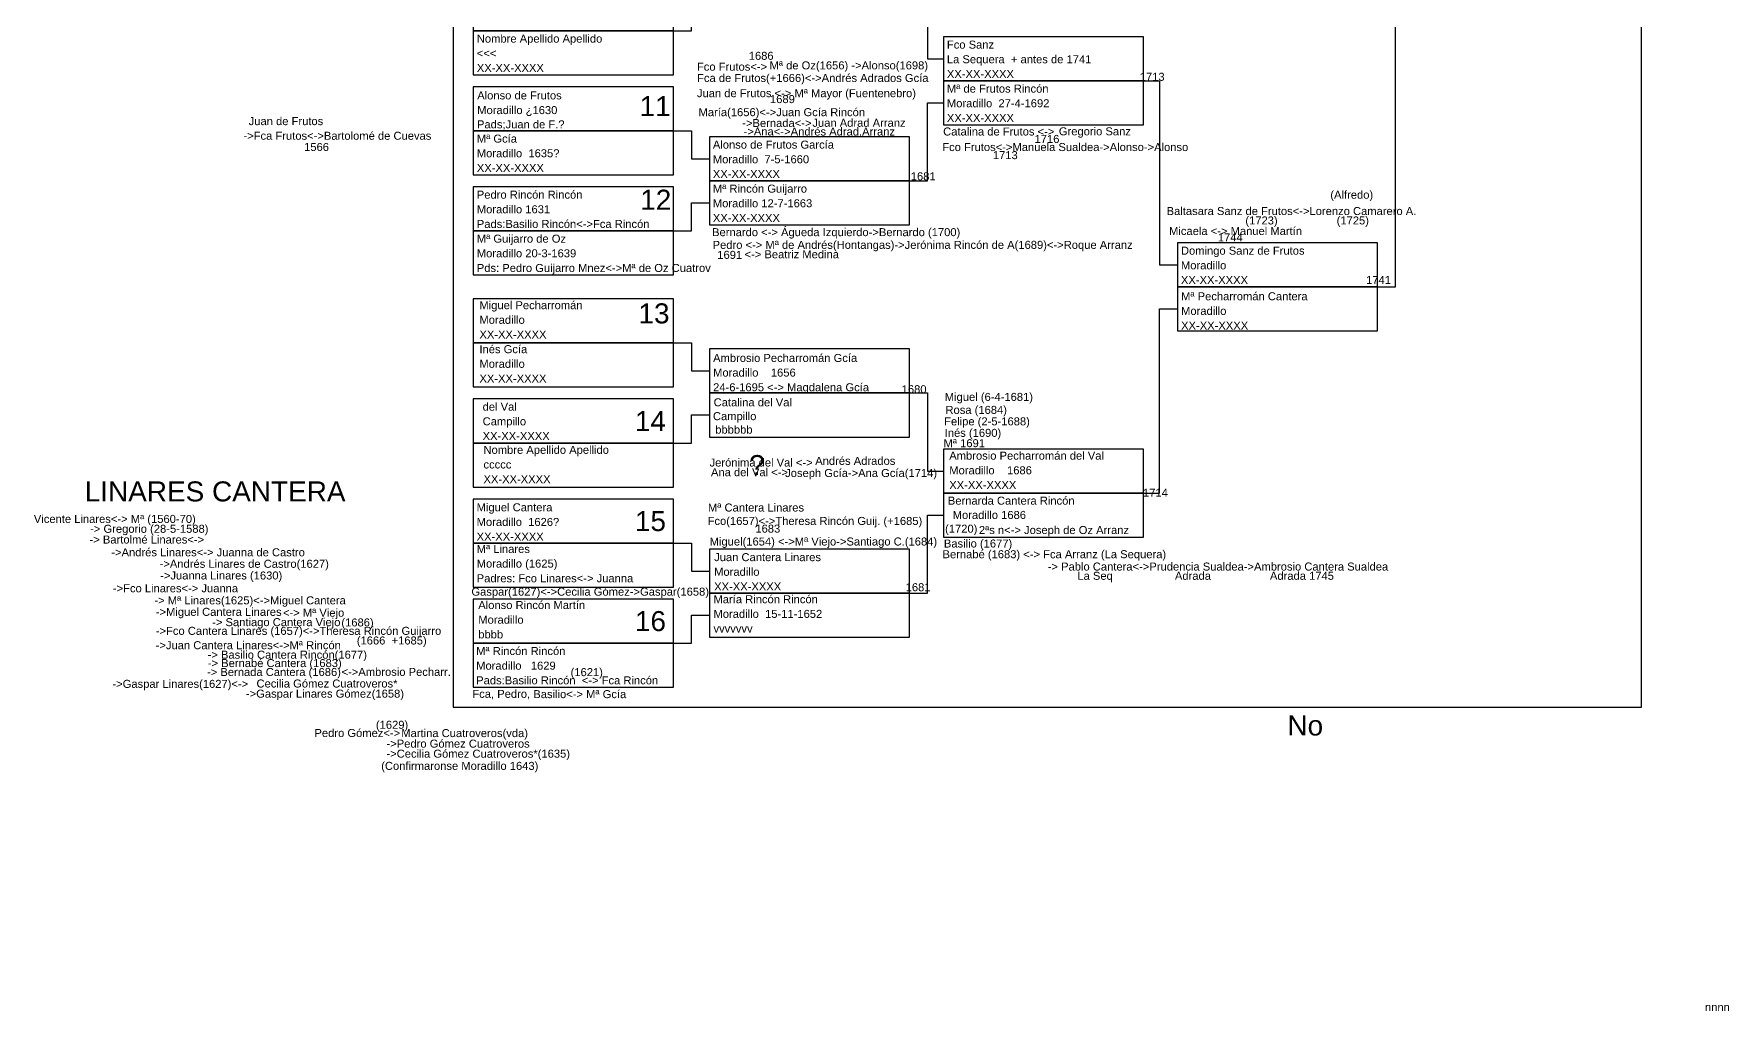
# Model space of a CAD drawing. Header units: millimetres. Extents: x -16844 to 23151, y -8543 to 4892.
# Drawn here: x -2735.7 to -2312, y -1076 to -831.7 of the extents above; entities that cross this region are included whole.
import ezdxf
from ezdxf.enums import TextEntityAlignment as Align

# ---------------------------------------------------------------- set-up
doc = ezdxf.new("R2010")
doc.units = ezdxf.units.MM
doc.layers.add('Guijarro', color=90, linetype='Continuous')
doc.styles.add('Arial', font='arial.ttf', dxfattribs={"height": 0.01})

# ---------------------------------------------------------------- blocks, each defined once
blk = doc.blocks.new('Hoja inferior')
for points in [[(0, -210), (297, -210), (297, 0), (0, 0)], [(5, -16), (55, -16), (55, -5), (5, -5)], [(240, -5), (290, -5), (290, -16), (240, -16)], [(5, -27), (55, -27), (55, -16), (5, -16)], [(64, -28.5), (114, -28.5), (114, -17.5), (64, -17.5)], [(64, -39.5), (114, -39.5), (114, -28.5), (64, -28.5)], [(5, -41), (55, -41), (55, -30), (5, -30)], [(5, -52), (55, -52), (55, -41), (5, -41)], [(122.5, -53.5), (172.5, -53.5), (172.5, -42.5), (122.5, -42.5)], [(5, -66), (55, -66), (55, -55), (5, -55)], [(122.5, -64.5), (172.5, -64.5), (172.5, -53.5), (122.5, -53.5)], [(5, -77), (55, -77), (55, -66), (5, -66)], [(64, -78.5), (114, -78.5), (114, -67.5), (64, -67.5)], [(5, -91), (55, -91), (55, -80), (5, -80)], [(64, -89.5), (114, -89.5), (114, -78.5), (64, -78.5)], [(5, -102), (55, -102), (55, -91), (5, -91)], [(181, -105), (231, -105), (231, -94), (181, -94)], [(181, -116), (231, -116), (231, -105), (181, -105)], [(5, -119), (55, -119), (55, -108), (5, -108)], [(5, -130), (55, -130), (55, -119), (5, -119)], [(64, -131.5), (114, -131.5), (114, -120.5), (64, -120.5)], [(5, -144), (55, -144), (55, -133), (5, -133)], [(64, -142.5), (114, -142.5), (114, -131.5), (64, -131.5)], [(5, -155), (55, -155), (55, -144), (5, -144)], [(122.5, -156.5), (172.5, -156.5), (172.5, -145.5), (122.5, -145.5)], [(122.5, -167.5), (172.5, -167.5), (172.5, -156.5), (122.5, -156.5)], [(5, -169), (55, -169), (55, -158), (5, -158)], [(5, -180), (55, -180), (55, -169), (5, -169)], [(64, -181.5), (114, -181.5), (114, -170.5), (64, -170.5)], [(64, -192.5), (114, -192.5), (114, -181.5), (64, -181.5)], [(5, -194), (55, -194), (55, -183), (5, -183)], [(5, -205), (55, -205), (55, -194), (5, -194)]]:
    blk.add_lwpolyline(points, close=True)
for points in [[(231, -105), (235.5, -105), (235.5, -10.5), (240, -10.5)], [(55, -16), (59.5, -16), (59.5, -23), (64, -23)], [(114, -28.5), (118.5, -28.5), (118.5, -48), (122.5, -48)], [(55, -41), (59.5, -41), (59.5, -34), (64, -34)], [(172.5, -53.5), (176.5, -53.5), (176.5, -99.5), (181, -99.5)], [(114, -78.5), (118.5, -78.5), (118.5, -59), (122.5, -59)], [(55, -66), (59.5, -66), (59.5, -73), (64, -73)], [(55, -91), (59.5, -91), (59.5, -84), (64, -84)], [(172.5, -156.5), (176.5, -156.5), (176.5, -110.5), (181, -110.5)], [(55, -119), (59.5, -119), (59.5, -126), (64, -126)], [(114, -131.5), (118.5, -131.5), (118.5, -151), (122.5, -151)], [(55, -144), (59.5, -144), (59.5, -137), (64, -137)], [(114, -181.5), (118.5, -181.5), (118.5, -162), (122.5, -162)], [(55, -169), (59.5, -169), (59.5, -176), (64, -176)], [(55, -194), (59.5, -194), (59.5, -187), (64, -187)]]:
    blk.add_lwpolyline(points)
blk = doc.blocks.new('Casilla')
at = {"style": 'Arial'}
for tag, p in [('NOMBRE', (0.88, 8.08)), ('LUGAR_NACIMIENTO', (0.88, 4.42)), ('FECHA', (0.88, 0.75))]:
    blk.add_attdef(tag, p, '', height=2, dxfattribs=at)
blk = doc.blocks.new('Hermanos')
at = {"style": 'Arial'}
blk.add_attdef('NOMBRE', (0, 0), '', height=2, dxfattribs=at)

msp = doc.modelspace()

# ---------------------------------------------------------------- block references
for name, p, values in [('Casilla', (-2625.86, -842), {'NOMBRE': 'Nombre Apellido Apellido', 'LUGAR_NACIMIENTO': '<<<', 'FECHA': 'XX-XX-XXXX'}), ('Casilla', (-2508.36, -843.5), {'NOMBRE': 'Fco Sanz', 'LUGAR_NACIMIENTO': 'La Sequera  + antes de 1741', 'FECHA': 'XX-XX-XXXX'}), ('Hermanos', (-2569.96, -840.94), {'NOMBRE': 'Fco Frutos<->                '}), ('Hermanos', (-2557.79, -838.22), {'NOMBRE': ' 1686'}), ('Hermanos', (-2551.81, -840.61), {'NOMBRE': 'Mª de Oz(1656) ->Alonso(1698)'}), ('Hermanos', (-2460.05, -843.46), {'NOMBRE': ' 1713'}), ('Hermanos', (-2552.48, -849.04), {'NOMBRE': ' 1689'}), ('Casilla', (-2508.36, -854.5), {'NOMBRE': 'Mª de Frutos Rincón', 'LUGAR_NACIMIENTO': 'Moradillo  27-4-1692', 'FECHA': 'XX-XX-XXXX'}), ('Hermanos', (-2569.56, -852.31), {'NOMBRE': 'María(1656)<->Juan Gcía Rincón'}), ('Hermanos', (-2682.78, -854.55), {'NOMBRE': ' Juan de Frutos'}), ('Hermanos', (-2625.72, -855.35), {'NOMBRE': ' Pads;Juan de F.?'}), ('Hermanos', (-2558.64, -855.02), {'NOMBRE': '->Bernada<->'}), ('Hermanos', (-2558.3, -857.13), {'NOMBRE': '->Ana<->'}), ('Casilla', (-2625.86, -867), {'NOMBRE': 'Mª Gcía', 'LUGAR_NACIMIENTO': 'Moradillo  1635?', 'FECHA': 'XX-XX-XXXX'}), ('Casilla', (-2566.86, -868.5), {'NOMBRE': 'Alonso de Frutos García', 'LUGAR_NACIMIENTO': 'Moradillo  7-5-1660', 'FECHA': 'XX-XX-XXXX'}), ('Hermanos', (-2486.35, -859), {'NOMBRE': ' 1716'}), ('Hermanos', (-2496.77, -863.05), {'NOMBRE': ' 1713'}), ('Hermanos', (-2517.29, -868.34), {'NOMBRE': ' 1681'}), ('Casilla', (-2625.86, -881), {'NOMBRE': 'Pedro Rincón Rincón', 'LUGAR_NACIMIENTO': 'Moradillo 1631', 'FECHA': 'Pads:Basilio Rincón<->Fca Rincón'}), ('Casilla', (-2566.86, -879.5), {'NOMBRE': 'Mª Rincón Guijarro', 'LUGAR_NACIMIENTO': 'Moradillo 12-7-1663', 'FECHA': 'XX-XX-XXXX'}), ('Hermanos', (-2452.56, -877.02), {'NOMBRE': 'Baltasara Sanz de Frutos<->Lorenzo Camarero A.'}), ('Hermanos', (-2566.18, -882.3), {'NOMBRE': 'Bernardo <-> Águeda Izquierdo->Bernardo (1700)'}), ('Hermanos', (-2451.94, -882.01), {'NOMBRE': 'Micaela <-> Manuel Martín'}), ('Hermanos', (-2432.88, -879.37), {'NOMBRE': '(1723)                   (1725)'}), ('Hermanos', (-2566.82, -885.47), {'NOMBRE': ' Pedro <-> Mª de Andrés(Hontangas)->Jerónima Rincón de A(1689)<->Roque Arranz'}), ('Casilla', (-2449.86, -895), {'NOMBRE': 'Domingo Sanz de Frutos', 'LUGAR_NACIMIENTO': 'Moradillo', 'FECHA': 'XX-XX-XXXX'}), ('Hermanos', (-2439.76, -883.61), {'NOMBRE': '1744'}), ('Hermanos', (-2565.65, -887.97), {'NOMBRE': ' 1691'}), ('Hermanos', (-2558.06, -887.83), {'NOMBRE': '<-> Beatriz Medina'}), ('Hermanos', (-2403.48, -894.25), {'NOMBRE': ' 1741'}), ('Casilla', (-2449.82, -906.4), {'NOMBRE': 'Mª Pecharromán Cantera', 'LUGAR_NACIMIENTO': 'Moradillo', 'FECHA': 'XX-XX-XXXX'}), ('Casilla', (-2625.21, -908.63), {'NOMBRE': 'Miguel Pecharromán', 'LUGAR_NACIMIENTO': 'Moradillo', 'FECHA': 'XX-XX-XXXX'}), ('Casilla', (-2625.21, -919.63), {'NOMBRE': 'Inés Gcía', 'LUGAR_NACIMIENTO': 'Moradillo', 'FECHA': 'XX-XX-XXXX'}), ('Casilla', (-2566.8, -921.82), {'NOMBRE': 'Ambrosio Pecharromán Gcía', 'LUGAR_NACIMIENTO': 'Moradillo    1656', 'FECHA': '24-6-1695 <-> Magdalena Gcía'}), ('Hermanos', (-2519.56, -921.56), {'NOMBRE': ' 1680'}), ('Hermanos', (-2510.34, -923.48), {'NOMBRE': '   Miguel (6-4-1681)'}), ('Casilla', (-2624.41, -934), {'NOMBRE': 'del Val', 'LUGAR_NACIMIENTO': 'Campillo', 'FECHA': 'XX-XX-XXXX'}), ('Hermanos', (-2566.74, -928.29), {'NOMBRE': ' Campillo'}), ('Hermanos', (-2508.17, -929.59), {'NOMBRE': 'Felipe (2-5-1688)'}), ('Hermanos', (-2510.17, -926.72), {'NOMBRE': '   Rosa (1684)'}), ('Hermanos', (-2566.16, -931.65), {'NOMBRE': ' bbbbbb'}), ('Hermanos', (-2508.03, -932.46), {'NOMBRE': 'Inés (1690)'}), ('Casilla', (-2624.2, -944.79), {'NOMBRE': 'Nombre Apellido Apellido', 'LUGAR_NACIMIENTO': 'ccccc', 'FECHA': 'XX-XX-XXXX'}), ('Hermanos', (-2508.31, -935.05), {'NOMBRE': 'Mª 1691'}), ('Casilla', (-2507.77, -946.24), {'NOMBRE': 'Ambrosio Pecharromán del Val', 'LUGAR_NACIMIENTO': 'Moradillo    1686', 'FECHA': 'XX-XX-XXXX'}), ('Casilla', (-2625.91, -959.15), {'NOMBRE': 'Miguel Cantera', 'LUGAR_NACIMIENTO': 'Moradillo  1626?', 'FECHA': 'XX-XX-XXXX'}), ('Hermanos', (-2459.24, -947.42), {'NOMBRE': ' 1714'}), ('Hermanos', (-2506.03, -952.98), {'NOMBRE': 'Moradillo 1686'}), ('Hermanos', (-2556.13, -956.4), {'NOMBRE': ' 1683'}), ('Hermanos', (-2508.71, -956.42), {'NOMBRE': ' (1720)'}), ('Hermanos', (-2716.34, -962.32), {'NOMBRE': '->Andrés Linares<-> Juanna de Castro'}), ('Casilla', (-2625.89, -969.56), {'NOMBRE': 'Mª Linares', 'LUGAR_NACIMIENTO': 'Moradillo (1625)', 'FECHA': 'Padres: Fco Linares<-> Juanna'}), ('Casilla', (-2566.54, -971.61), {'NOMBRE': 'Juan Cantera Linares', 'LUGAR_NACIMIENTO': 'Moradillo ', 'FECHA': 'XX-XX-XXXX'}), ('Hermanos', (-2510.13, -962.8), {'NOMBRE': '  Bernabé (1683) <-> Fca Arranz (La Sequera)'}), ('Hermanos', (-2508.23, -960.12), {'NOMBRE': 'Basilio (1677)'}), ('Hermanos', (-2482.27, -965.88), {'NOMBRE': '-> Pablo Cantera<->Prudencia Sualdea->Ambrosio Cantera Sualdea'}), ('Hermanos', (-2475.64, -968.19), {'NOMBRE': ' La Seq                    Adrada                   Adrada 1745'}), ('Hermanos', (-2626.34, -972.16), {'NOMBRE': 'Gaspar(1627)<->Cecilia Gómez->Gaspar(1658)'}), ('Hermanos', (-2531.76, -971.05), {'NOMBRE': '                  1681'}), ('Casilla', (-2566.7, -982.13), {'NOMBRE': 'María Rincón Rincón', 'LUGAR_NACIMIENTO': 'Moradillo  15-11-1652', 'FECHA': 'vvvvvvv'}), ('Casilla', (-2626.02, -995.07), {'NOMBRE': 'Mª Rincón Rincón', 'LUGAR_NACIMIENTO': 'Moradillo   1629', 'FECHA': 'Pads:Basilio Rincón  <-> Fca Rincón'}), ('Hermanos', (-2716.06, -995.2), {'NOMBRE': '->Gaspar Linares(1627)<->'}), ('Hermanos', (-2626.09, -997.7), {'NOMBRE': 'Fca, Pedro, '}), ('Hermanos', (-2671, -1007.48), {'NOMBRE': '       Pedro Gómez<->'}), ('Hermanos', (-2680.93, -1010.14), {'NOMBRE': '                                           ->Pedro Gómez Cuatroveros '}), ('Hermanos', (-2650.85, -1007.51), {'NOMBRE': '         Martina Cuatroveros(vda)'}), ('Hermanos', (-2680.71, -1015.7), {'NOMBRE': '                                         (Confirmaronse Moradillo 1643)'}), ('Hermanos', (-2317.99, -1076), {'NOMBRE': 'nnnn'})]:
    msp.add_blockref(name, p).add_auto_attribs(values)
ref = msp.add_blockref('Hermanos', (-2569.92, -843.76))
ref.add_attrib('NOMBRE', 'Fca de Frutos(+1666)<->Andrés Adrados Gcía', (-2569.92, -843.76), dxfattribs={"color": 30, "height": 2, "style": 'Arial'})
ref = msp.add_blockref('Casilla', (-2625.75, -856.2))
ref.add_attrib('NOMBRE', 'Alonso de Frutos', (-2624.88, -848.12), dxfattribs={"height": 2, "style": 'Arial'})
ref.add_attrib('LUGAR_NACIMIENTO', 'Moradillo ¿1630', (-2624.88, -851.79), dxfattribs={"height": 2, "style": 'Arial'})
ref = msp.add_blockref('Casilla', (-2571.62, -855.65))
ref.add_attrib('NOMBRE', ' Juan de Frutos <-> Mª Mayor (Fuentenebro)', (-2570.74, -847.56), dxfattribs={"height": 2, "style": 'Arial'})
ref = msp.add_blockref('Hermanos', (-2548.86, -857.15))
ref.add_attrib('NOMBRE', '   Andrés Adrad.Arranz', (-2548.86, -857.15), dxfattribs={"color": 30, "height": 2, "style": 'Arial'})
ref = msp.add_blockref('Hermanos', (-2541.1, -854.96))
ref.add_attrib('NOMBRE', 'Juan Adrad Arranz', (-2541.1, -854.96), dxfattribs={"color": 30, "height": 2, "style": 'Arial'})
ref = msp.add_blockref('Hermanos', (-2509.19, -857.14))
ref.add_attrib('NOMBRE', ' Catalina de Frutos <->', (-2509.19, -857.14), dxfattribs={"color": 1, "height": 2, "style": 'Arial'})
ref = msp.add_blockref('Hermanos', (-2479.5, -857.09))
ref.add_attrib('NOMBRE', 'Gregorio Sanz   ', (-2479.5, -857.09), dxfattribs={"color": 1, "height": 2, "style": 'Arial'})
ref = msp.add_blockref('Casilla', (-2684.19, -858.95))
ref.add_attrib('FECHA', '->Fca Frutos<->Bartolomé de Cuevas', (-2683.31, -858.2), dxfattribs={"height": 2, "style": 'Arial'})
ref = msp.add_blockref('Casilla', (-2669.03, -861.76))
ref.add_attrib('FECHA', '1566', (-2668.15, -861.01), dxfattribs={"height": 2, "style": 'Arial'})
ref = msp.add_blockref('Hermanos', (-2508.64, -861.03))
ref.add_attrib('NOMBRE', 'Fco Frutos<->Manuela Sualdea->Alonso->Alonso', (-2508.64, -861.03), dxfattribs={"color": 1, "height": 2, "style": 'Arial'})
ref = msp.add_blockref('Hermanos', (-2411.64, -872.94))
ref.add_attrib('NOMBRE', '(Alfredo)', (-2411.64, -872.94), dxfattribs={"color": 31, "height": 2, "style": 'Arial'})
ref = msp.add_blockref('Casilla', (-2625.86, -892))
ref.add_attrib('NOMBRE', 'Mª Guijarro de Oz', (-2624.98, -883.92), dxfattribs={"height": 2, "style": 'Arial'})
ref.add_attrib('LUGAR_NACIMIENTO', 'Moradillo 20-3-1639', (-2624.98, -887.58), dxfattribs={"height": 2, "style": 'Arial'})
ref.add_attrib('FECHA', 'Pds: Pedro Guijarro Mnez<->Mª de Oz Cuatrov', (-2624.98, -891.25), dxfattribs={"color": 3, "height": 2, "style": 'Arial'})
ref = msp.add_blockref('Casilla', (-2572.1, -932.92))
ref.add_attrib('NOMBRE', '       Catalina del Val                                                ', (-2571.22, -924.83), dxfattribs={"height": 2, "style": 'Arial'})
at = {"color": 3}
ref = msp.add_blockref('Hermanos', (-2566.8, -939.88), dxfattribs=at)
ref.add_attrib('NOMBRE', 'Jerónima del Val <->', (-2566.8, -939.88), dxfattribs={"color": 1, "height": 2, "style": 'Arial'})
ref = msp.add_blockref('Hermanos', (-2566.45, -942.3), dxfattribs=at)
ref.add_attrib('NOMBRE', 'Ana del Val <->', (-2566.45, -942.3), dxfattribs={"color": 1, "height": 2, "style": 'Arial'})
for p, values in [((-2551.79, -942.5), {'NOMBRE': '     Joseph Gcía->Ana Gcía(1714)'}), ((-2545.05, -939.46), {'NOMBRE': '      Andrés Adrados'})]:
    msp.add_blockref('Hermanos', p, dxfattribs=at).add_auto_attribs(values)
ref = msp.add_blockref('Casilla', (-2568.85, -959.21))
ref.add_attrib('NOMBRE', ' Mª Cantera Linares', (-2567.98, -951.13), dxfattribs={"height": 2, "style": 'Arial'})
ref = msp.add_blockref('Casilla', (-2508.11, -957.5))
ref.add_attrib('NOMBRE', 'Bernarda Cantera Rincón', (-2507.24, -949.41), dxfattribs={"height": 2, "style": 'Arial'})
ref.add_attrib('FECHA', '          2ªs n<-> Joseph de Oz Arranz', (-2507.24, -956.75), dxfattribs={"color": 0, "height": 2, "style": 'Arial'})
ref = msp.add_blockref('Hermanos', (-2743.47, -953.98))
ref.add_attrib('NOMBRE', '          Vicente Linares<-> Mª (1560-70)', (-2743.47, -953.98), dxfattribs={"color": 3, "height": 2, "style": 'Arial'})
ref = msp.add_blockref('Casilla', (-2568.16, -962.56))
ref.add_attrib('NOMBRE', 'Fco(1657)<->Theresa Rincón Guij. (+1685)', (-2567.29, -954.48), dxfattribs={"height": 2, "style": 'Arial'})
ref = msp.add_blockref('Hermanos', (-2721.79, -959.13))
ref.add_attrib('NOMBRE', '-> Bartolmé Linares<->', (-2721.79, -959.13), dxfattribs={"color": 3, "height": 2, "style": 'Arial'})
ref = msp.add_blockref('Hermanos', (-2721.64, -956.44))
ref.add_attrib('NOMBRE', '-> Gregorio (28-5-1588)', (-2721.64, -956.44), dxfattribs={"color": 4, "height": 2, "style": 'Arial'})
ref = msp.add_blockref('Casilla', (-2567.66, -967.7))
ref.add_attrib('NOMBRE', 'Miguel(1654) <->Mª Viejo->Santiago C.(1684)', (-2566.78, -959.62), dxfattribs={"height": 2, "style": 'Arial'})
ref = msp.add_blockref('Hermanos', (-2704.27, -965.19))
ref.add_attrib('NOMBRE', '->Andrés Linares de Castro(1627)', (-2704.27, -965.19), dxfattribs={"color": 41, "height": 2, "style": 'Arial'})
ref = msp.add_blockref('Hermanos', (-2704.13, -968.11))
ref.add_attrib('NOMBRE', '->Juanna Linares (1630)', (-2704.13, -968.11), dxfattribs={"color": 41, "height": 2, "style": 'Arial'})
ref = msp.add_blockref('Hermanos', (-2715.95, -971.31))
ref.add_attrib('NOMBRE', '->Fco Linares<-> Juanna', (-2715.95, -971.31), dxfattribs={"color": 3, "height": 2, "style": 'Arial'})
ref = msp.add_blockref('Hermanos', (-2705.58, -974.33))
ref.add_attrib('NOMBRE', '-> Mª Linares(1625)<->Miguel Cantera', (-2705.58, -974.33), dxfattribs={"color": 84, "height": 2, "style": 'Arial'})
ref = msp.add_blockref('Casilla', (-2625.5, -983.59))
ref.add_attrib('NOMBRE', 'Alonso Rincón Martín', (-2624.62, -975.5), dxfattribs={"color": 0, "height": 2, "style": 'Arial'})
ref.add_attrib('LUGAR_NACIMIENTO', 'Moradillo   ', (-2624.62, -979.17), dxfattribs={"height": 2, "style": 'Arial'})
ref.add_attrib('FECHA', 'bbbb', (-2624.62, -982.84), dxfattribs={"height": 2, "style": 'Arial'})
ref = msp.add_blockref('Hermanos', (-2705.22, -977.2))
ref.add_attrib('NOMBRE', '->Miguel Cantera Linares', (-2705.22, -977.2), dxfattribs={"color": 141, "height": 2, "style": 'Arial'})
ref = msp.add_blockref('Hermanos', (-2691.14, -979.78))
ref.add_attrib('NOMBRE', '-> Santiago Cantera Viejo ', (-2691.14, -979.78), dxfattribs={"color": 141, "height": 2, "style": 'Arial'})
ref = msp.add_blockref('Hermanos', (-2673.44, -977.42))
ref.add_attrib('NOMBRE', '<-> Mª Viejo ', (-2673.44, -977.42), dxfattribs={"color": 141, "height": 2, "style": 'Arial'})
ref = msp.add_blockref('Hermanos', (-2659.62, -979.85))
ref.add_attrib('NOMBRE', ' (1686)', (-2659.62, -979.85), dxfattribs={"color": 141, "height": 2, "style": 'Arial'})
ref = msp.add_blockref('Hermanos', (-2705.22, -981.95))
ref.add_attrib('NOMBRE', '->Fco Cantera Linares (1657)<->Theresa Rincón Guijarro', (-2705.22, -981.95), dxfattribs={"color": 141, "height": 2, "style": 'Arial'})
ref = msp.add_blockref('Hermanos', (-2656.54, -984.36))
ref.add_attrib('NOMBRE', '  (1666  +1685)', (-2656.54, -984.36), dxfattribs={"color": 141, "height": 2, "style": 'Arial'})
ref = msp.add_blockref('Hermanos', (-2705.26, -985.54))
ref.add_attrib('NOMBRE', '->Juan Cantera Linares<->Mª Rincón', (-2705.26, -985.54), dxfattribs={"color": 3, "height": 2, "style": 'Arial'})
ref = msp.add_blockref('Hermanos', (-2692.27, -987.91))
ref.add_attrib('NOMBRE', '-> Basilio Cantera Rincón(1677)', (-2692.27, -987.91), dxfattribs={"color": 141, "height": 2, "style": 'Arial'})
ref = msp.add_blockref('Hermanos', (-2692.42, -992.24))
ref.add_attrib('NOMBRE', '-> Bernada Cantera (1686)', (-2692.42, -992.24), dxfattribs={"color": 3, "height": 2, "style": 'Arial'})
ref = msp.add_blockref('Hermanos', (-2692.22, -990.01))
ref.add_attrib('NOMBRE', '-> Bernabé Cantera (1683)', (-2692.22, -990.01), dxfattribs={"color": 141, "height": 2, "style": 'Arial'})
ref = msp.add_blockref('Hermanos', (-2669.66, -992.21))
ref.add_attrib('NOMBRE', '              <->Ambrosio Pecharr.', (-2669.66, -992.21), dxfattribs={"color": 3, "height": 2, "style": 'Arial'})
ref = msp.add_blockref('Casilla', (-2602.41, -993.02))
ref.add_attrib('FECHA', '(1621)', (-2601.54, -992.27), dxfattribs={"color": 0, "height": 2, "style": 'Arial'})
ref = msp.add_blockref('Hermanos', (-2682.7, -997.65))
ref.add_attrib('NOMBRE', '->Gaspar Linares Gómez(1658)', (-2682.7, -997.65), dxfattribs={"color": 131, "height": 2, "style": 'Arial'})
ref = msp.add_blockref('Hermanos', (-2680.05, -995.12))
ref.add_attrib('NOMBRE', 'Cecilia Gómez Cuatroveros*', (-2680.05, -995.12), dxfattribs={"color": 131, "height": 2, "style": 'Arial'})
ref = msp.add_blockref('Hermanos', (-2611.64, -997.77))
ref.add_attrib('NOMBRE', ' Basilio<-> Mª Gcía', (-2611.64, -997.77), dxfattribs={"color": 30, "height": 2, "style": 'Arial'})
ref = msp.add_blockref('Hermanos', (-2650.98, -1005.43))
ref.add_attrib('NOMBRE', ' (1629)', (-2650.98, -1005.43), dxfattribs={"color": 0, "height": 2, "style": 'Arial'})
ref = msp.add_blockref('Hermanos', (-2647.57, -1012.65))
ref.add_attrib('NOMBRE', '->Cecilia Gómez Cuatroveros*(1635)', (-2647.57, -1012.65), dxfattribs={"color": 151, "height": 2, "style": 'Arial'})
at = {"layer": 'Guijarro'}
msp.add_blockref('Hoja inferior', (-2630.86, -790), dxfattribs=at)

# ---------------------------------------------------------------- texts
at = {"style": 'Arial'}
for s, p in [('11', (-2576.53, -852.3)), ('12', (-2576.37, -875.69)), ('13', (-2576.81, -904.1)), ('14', (-2577.7, -931.01)), ('?', (-2553.01, -942.02)), ('     LINARES CANTERA             ', (-2632.57, -948.6)), ('15', (-2577.7, -956.01)), ('16', (-2577.7, -981.01)), ('No', (-2413.44, -1007.11))]:
    msp.add_text(s, height=5, dxfattribs=at).set_placement(p, align=Align.RIGHT)

doc.saveas('drawing.dxf')
